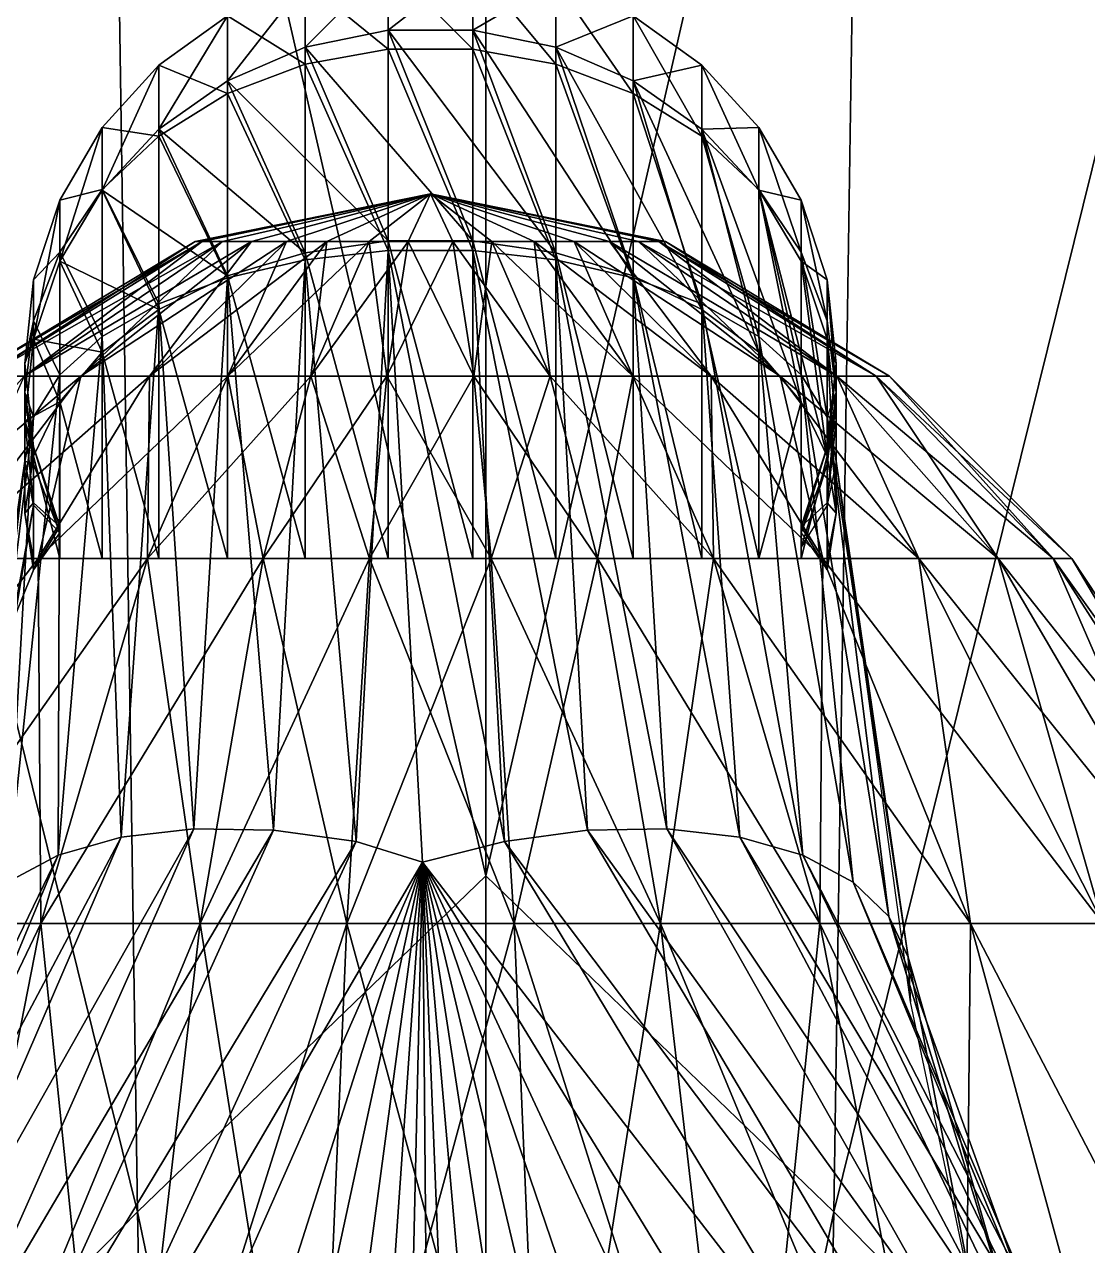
# Model space of a CAD drawing. Extents: x -3.4 to 3.6, y -11.2 to 10.
# Drawn here: x -0.464 to 0.994, y 6.659 to 8.332 of the extents above; entities that cross this region are included whole.
import ezdxf

# ---------------------------------------------------------------- set-up
doc = ezdxf.new("R2010")
doc.units = 0

msp = doc.modelspace()

# ---------------------------------------------------------------- linework, layer by layer
at = {"color": 1}
for points in [[(0.168744, 10.017648, -3.31724), (0.168744, 7.165251, -3.777062), (-0.349584, 9.418595, -3.342238)], [(0.168744, 10.017648, -3.31724), (0.687071, 9.418595, -3.342238), (0.168744, 7.165251, -3.777062)], [(-0.349584, 9.418595, -3.342238), (-0.308608, 6.704991, -3.719716), (-0.833544, 8.824668, -3.279376)], [(0.168744, 7.165251, -3.777062), (-0.308608, 6.704991, -3.719716), (-0.349584, 9.418595, -3.342238)], [(0.687071, 9.418595, -3.342238), (0.646096, 6.704991, -3.719716), (0.168744, 7.165251, -3.777062)], [(0.687071, 9.418595, -3.342238), (1.171032, 8.824668, -3.279376), (0.646096, 6.704991, -3.719716)], [(-0.308608, 6.704991, -3.719716), (-0.75681, 6.248365, -3.594802), (-0.833544, 8.824668, -3.279376)], [(1.171032, 8.824668, -3.279376), (1.094298, 6.248365, -3.594802), (0.646096, 6.704991, -3.719716)], [(-0.079051, 8.300741, -0.052842), (0.034707, 8.414747, 0.2583), (0.034707, 8.324145, -0.058917)], [(-0.079051, 8.300741, -0.052842), (-0.079051, 8.390834, 0.254722), (0.034707, 8.414747, 0.2583)], [(0.034707, 8.414747, 0.2583), (-0.079051, 8.390834, 0.254722), (0.034707, 8.297978, 0.576461)], [(0.034707, 8.414747, 0.2583), (0.151006, 8.414747, 0.2583), (0.034707, 8.324145, -0.058917)], [(0.034707, 8.324145, -0.058917), (0.151006, 8.414747, 0.2583), (0.151006, 8.324145, -0.058917)], [(0.034707, 8.414747, 0.2583), (0.034707, 8.297978, 0.576461), (0.151006, 8.297978, 0.576461)], [(0.151006, 8.297978, 0.576461), (0.151006, 8.414747, 0.2583), (0.034707, 8.414747, 0.2583)], [(0.151006, 8.324145, -0.058917), (0.151006, 8.414747, 0.2583), (0.264764, 8.390834, 0.254722)], [(0.151006, 8.414747, 0.2583), (0.151006, 8.297978, 0.576461), (0.264764, 8.277428, 0.563718)], [(0.264764, 8.277428, 0.563718), (0.264764, 8.390834, 0.254722), (0.151006, 8.414747, 0.2583)], [(-0.185296, 8.254954, -0.040961), (-0.079051, 8.390834, 0.254722), (-0.079051, 8.300741, -0.052842)], [(-0.185296, 8.254954, -0.040961), (-0.185296, 8.34405, 0.247722), (-0.079051, 8.390834, 0.254722)], [(-0.079051, 8.390834, 0.254722), (-0.185296, 8.34405, 0.247722), (-0.079051, 8.277428, 0.563718)], [(-0.079051, 8.390834, 0.254722), (-0.079051, 8.277428, 0.563718), (0.034707, 8.297978, 0.576461)], [(0.264764, 8.390834, 0.254722), (0.264764, 8.300741, -0.052842), (0.151006, 8.324145, -0.058917)], [(0.264764, 8.300741, -0.052842), (0.264764, 8.390834, 0.254722), (0.371009, 8.34405, 0.247722)], [(0.264764, 8.390834, 0.254722), (0.264764, 8.277428, 0.563718), (0.371009, 8.237225, 0.538793)], [(0.371009, 8.34405, 0.247722), (0.264764, 8.390834, 0.254722), (0.371009, 8.237225, 0.538793)], [(-0.279385, 8.188787, -0.023789), (-0.185296, 8.34405, 0.247722), (-0.185296, 8.254954, -0.040961)], [(-0.279385, 8.188787, -0.023789), (-0.279385, 8.276444, 0.237607), (-0.185296, 8.34405, 0.247722)], [(-0.185296, 8.34405, 0.247722), (-0.279385, 8.276444, 0.237607), (-0.185296, 8.237225, 0.538793)], [(-0.185296, 8.34405, 0.247722), (-0.185296, 8.237225, 0.538793), (-0.079051, 8.277428, 0.563718)], [(0.371009, 8.34405, 0.247722), (0.371009, 8.254954, -0.040961), (0.264764, 8.300741, -0.052842)], [(0.371009, 8.34405, 0.247722), (0.465097, 8.276444, 0.237607), (0.371009, 8.254954, -0.040961)], [(0.465097, 8.276444, 0.237607), (0.371009, 8.34405, 0.247722), (0.465097, 8.179127, 0.502771)], [(0.465097, 8.179127, 0.502771), (0.371009, 8.34405, 0.247722), (0.371009, 8.237225, 0.538793)], [(-0.079051, 8.300741, -0.052842), (0.034707, 8.324145, -0.058917), (0.151006, 8.035581, -0.359826)], [(0.264764, 8.019273, -0.341973), (0.151006, 8.035581, -0.359826), (0.034707, 8.324145, -0.058917)], [(0.034707, 8.324145, -0.058917), (0.151006, 8.324145, -0.058917), (0.264764, 8.019273, -0.341973)], [(0.371009, 7.987371, -0.307046), (0.264764, 8.019273, -0.341973), (0.151006, 8.324145, -0.058917)], [(0.151006, 8.324145, -0.058917), (0.264764, 8.300741, -0.052842), (0.371009, 7.987371, -0.307046)], [(-0.185296, 8.254954, -0.040961), (-0.079051, 8.300741, -0.052842), (0.034707, 8.035581, -0.359826)], [(0.151006, 8.035581, -0.359826), (0.034707, 8.035581, -0.359826), (-0.079051, 8.300741, -0.052842)], [(0.034707, 8.022238, 0.850431), (0.034707, 8.297978, 0.576461), (-0.079051, 8.277428, 0.563718)], [(0.034707, 8.297978, 0.576461), (0.034707, 8.022238, 0.850431), (0.151006, 8.022238, 0.850431)], [(0.151006, 8.022238, 0.850431), (0.151006, 8.297978, 0.576461), (0.034707, 8.297978, 0.576461)], [(0.151006, 8.297978, 0.576461), (0.151006, 8.022238, 0.850431), (0.264764, 8.009629, 0.829799)], [(0.264764, 8.009629, 0.829799), (0.264764, 8.277428, 0.563718), (0.151006, 8.297978, 0.576461)], [(0.465097, 7.941271, -0.256571), (0.371009, 7.987371, -0.307046), (0.264764, 8.300741, -0.052842)], [(0.264764, 8.300741, -0.052842), (0.371009, 8.254954, -0.040961), (0.465097, 7.941271, -0.256571)], [(-0.357204, 8.10513, -0.002082), (-0.357204, 8.190969, 0.224818), (-0.279385, 8.276444, 0.237607)], [(-0.279385, 8.276444, 0.237607), (-0.279385, 8.188787, -0.023789), (-0.357204, 8.10513, -0.002082)], [(-0.279385, 8.276444, 0.237607), (-0.357204, 8.190969, 0.224818), (-0.279385, 8.179127, 0.502771)], [(-0.279385, 8.276444, 0.237607), (-0.279385, 8.179127, 0.502771), (-0.185296, 8.237225, 0.538793)], [(-0.079051, 8.009629, 0.829799), (-0.079051, 8.277428, 0.563718), (-0.185296, 8.237225, 0.538793)], [(-0.079051, 8.277428, 0.563718), (-0.079051, 8.009629, 0.829799), (0.034707, 8.022238, 0.850431)], [(0.371009, 8.237225, 0.538793), (0.264764, 8.277428, 0.563718), (0.371009, 7.984963, 0.789436)], [(0.371009, 7.984963, 0.789436), (0.264764, 8.277428, 0.563718), (0.264764, 8.009629, 0.829799)], [(0.371009, 8.254954, -0.040961), (0.465097, 8.276444, 0.237607), (0.465097, 8.188787, -0.023789)], [(0.465097, 8.188787, -0.023789), (0.465097, 8.276444, 0.237607), (0.542917, 8.190969, 0.224818)], [(0.465097, 8.276444, 0.237607), (0.465097, 8.179127, 0.502771), (0.542917, 8.105673, 0.457227)], [(0.542917, 8.190969, 0.224818), (0.465097, 8.276444, 0.237607), (0.542917, 8.105673, 0.457227)], [(-0.279385, 8.188787, -0.023789), (-0.185296, 8.254954, -0.040961), (-0.079051, 8.019273, -0.341973)], [(-0.079051, 8.019273, -0.341973), (-0.185296, 8.254954, -0.040961), (0.034707, 8.035581, -0.359826)], [(0.542917, 7.882983, -0.192755), (0.465097, 7.941271, -0.256571), (0.371009, 8.254954, -0.040961)], [(0.371009, 8.254954, -0.040961), (0.465097, 8.188787, -0.023789), (0.542917, 7.882983, -0.192755)], [(-0.279385, 8.179127, 0.502771), (-0.185296, 7.984963, 0.789436), (-0.185296, 8.237225, 0.538793)], [(-0.185296, 8.237225, 0.538793), (-0.185296, 7.984963, 0.789436), (-0.079051, 8.009629, 0.829799)], [(0.371009, 8.237225, 0.538793), (0.371009, 7.984963, 0.789436), (0.465097, 7.949319, 0.731105)], [(0.465097, 7.949319, 0.731105), (0.465097, 8.179127, 0.502771), (0.371009, 8.237225, 0.538793)], [(-0.357204, 8.10513, -0.002082), (-0.415354, 8.00764, 0.023217), (-0.357204, 8.190969, 0.224818)], [(-0.415354, 8.00764, 0.023217), (-0.415354, 8.091357, 0.209914), (-0.357204, 8.190969, 0.224818)], [(-0.357204, 8.190969, 0.224818), (-0.415354, 8.091357, 0.209914), (-0.357204, 8.105673, 0.457227)], [(-0.357204, 8.190969, 0.224818), (-0.357204, 8.105673, 0.457227), (-0.279385, 8.179127, 0.502771)], [(-0.357204, 8.10513, -0.002082), (-0.279385, 8.188787, -0.023789), (-0.185296, 7.987371, -0.307046)], [(-0.185296, 7.987371, -0.307046), (-0.279385, 8.188787, -0.023789), (-0.079051, 8.019273, -0.341973)], [(0.542917, 8.190969, 0.224818), (0.542917, 8.10513, -0.002082), (0.465097, 8.188787, -0.023789)], [(0.601067, 7.81506, -0.118388), (0.542917, 7.882983, -0.192755), (0.465097, 8.188787, -0.023789)], [(0.465097, 8.188787, -0.023789), (0.542917, 8.10513, -0.002082), (0.601067, 7.81506, -0.118388)], [(0.542917, 8.190969, 0.224818), (0.601067, 8.091357, 0.209914), (0.542917, 8.10513, -0.002082)], [(0.601067, 8.091357, 0.209914), (0.542917, 8.190969, 0.224818), (0.601067, 8.020072, 0.404153)], [(0.601067, 8.020072, 0.404153), (0.542917, 8.190969, 0.224818), (0.542917, 8.105673, 0.457227)], [(-0.279385, 8.179127, 0.502771), (-0.357204, 8.105673, 0.457227), (-0.279385, 7.949319, 0.731105)], [(-0.279385, 8.179127, 0.502771), (-0.279385, 7.949319, 0.731105), (-0.185296, 7.984963, 0.789436)], [(0.542917, 8.105673, 0.457227), (0.465097, 8.179127, 0.502771), (0.542917, 7.904251, 0.657358)], [(0.542917, 7.904251, 0.657358), (0.465097, 8.179127, 0.502771), (0.465097, 7.949319, 0.731105)], [(-0.415354, 8.091357, 0.209914), (-0.415354, 8.020072, 0.404153), (-0.357204, 8.105673, 0.457227)], [(-0.357204, 8.105673, 0.457227), (-0.415354, 8.020072, 0.404153), (-0.357204, 7.904251, 0.657358)], [(-0.415354, 8.00764, 0.023217), (-0.357204, 8.10513, -0.002082), (-0.279385, 7.941271, -0.256571)], [(-0.357204, 8.105673, 0.457227), (-0.357204, 7.904251, 0.657358), (-0.279385, 7.949319, 0.731105)], [(-0.185296, 7.987371, -0.307046), (-0.279385, 7.941271, -0.256571), (-0.357204, 8.10513, -0.002082)], [(0.542917, 8.105673, 0.457227), (0.542917, 7.904251, 0.657358), (0.601067, 7.851731, 0.571416)], [(0.601067, 7.851731, 0.571416), (0.601067, 8.020072, 0.404153), (0.542917, 8.105673, 0.457227)], [(0.637005, 7.740467, -0.036719), (0.601067, 7.81506, -0.118388), (0.542917, 8.10513, -0.002082)], [(0.542917, 8.10513, -0.002082), (0.601067, 8.00764, 0.023217), (0.637005, 7.740467, -0.036719)], [(0.601067, 8.00764, 0.023217), (0.542917, 8.10513, -0.002082), (0.601067, 8.091357, 0.209914)], [(-0.415354, 8.00764, 0.023217), (-0.451292, 7.900578, 0.051), (-0.415354, 8.091357, 0.209914)], [(-0.451292, 7.900578, 0.051), (-0.451292, 7.981968, 0.193546), (-0.415354, 8.091357, 0.209914)], [(-0.415354, 8.091357, 0.209914), (-0.451292, 7.981968, 0.193546), (-0.415354, 8.020072, 0.404153)], [(-0.220112, 8.034528, 0.039843), (0.092857, 8.099999, -0.02521), (-0.229474, 8.034528, -0.02521)], [(-0.229474, 8.034528, -0.02521), (0.092857, 8.099999, -0.02521), (-0.220112, 8.034528, -0.090264)], [(0.092857, 8.099999, -0.02521), (-0.220112, 8.034528, 0.039843), (-0.192411, 8.034528, 0.098262)], [(-0.220112, 8.034528, -0.090264), (0.092857, 8.099999, -0.02521), (-0.192411, 8.034528, -0.148682)], [(-0.152604, 8.034528, 0.144021), (0.092857, 8.099999, -0.02521), (-0.192411, 8.034528, 0.098262)], [(0.092857, 8.099999, -0.02521), (-0.152604, 8.034528, -0.194441), (-0.192411, 8.034528, -0.148682)], [(-0.104309, 8.034528, 0.179485), (0.092857, 8.099999, -0.02521), (-0.152604, 8.034528, 0.144021)], [(-0.152604, 8.034528, -0.194441), (0.092857, 8.099999, -0.02521), (-0.104309, 8.034528, -0.229905)], [(0.092857, 8.099999, -0.02521), (-0.104309, 8.034528, 0.179485), (-0.049353, 8.034528, 0.206029)], [(0.092857, 8.099999, -0.02521), (-0.049353, 8.034528, -0.256449), (-0.104309, 8.034528, -0.229905)], [(0.008814, 8.034528, 0.223407), (0.092857, 8.099999, -0.02521), (-0.049353, 8.034528, 0.206029)], [(-0.049353, 8.034528, -0.256449), (0.092857, 8.099999, -0.02521), (0.008814, 8.034528, -0.273827)], [(0.092857, 8.099999, -0.02521), (0.008814, 8.034528, 0.223407), (0.062275, 8.034528, 0.231403)], [(0.092857, 8.099999, -0.02521), (0.062275, 8.034528, -0.281823), (0.008814, 8.034528, -0.273827)], [(0.092857, 8.099999, -0.02521), (0.123438, 8.034528, -0.281823), (0.062275, 8.034528, -0.281823)], [(0.062275, 8.034528, 0.231403), (0.123438, 8.034528, 0.231403), (0.092857, 8.099999, -0.02521)], [(0.123438, 8.034528, -0.281823), (0.092857, 8.099999, -0.02521), (0.176899, 8.034528, -0.273827)], [(0.092857, 8.099999, -0.02521), (0.235067, 8.034528, -0.256449), (0.176899, 8.034528, -0.273827)], [(0.235067, 8.034528, -0.256449), (0.092857, 8.099999, -0.02521), (0.290023, 8.034528, -0.229905)], [(0.092857, 8.099999, -0.02521), (0.092857, 8.099999, -0.02521), (0.338318, 8.034528, -0.194441)], [(0.338318, 8.034528, -0.194441), (0.092857, 8.099999, -0.02521), (0.290023, 8.034528, -0.229905)], [(0.378125, 8.034528, -0.148682), (0.338318, 8.034528, -0.194441), (0.092857, 8.099999, -0.02521)], [(0.092857, 8.099999, -0.02521), (0.405826, 8.034528, -0.090264), (0.378125, 8.034528, -0.148682)], [(0.415187, 8.034528, -0.02521), (0.405826, 8.034528, -0.090264), (0.092857, 8.099999, -0.02521)], [(0.092857, 8.099999, -0.02521), (0.405826, 8.034528, 0.039843), (0.415187, 8.034528, -0.02521)], [(0.378125, 8.034528, 0.098262), (0.405826, 8.034528, 0.039843), (0.092857, 8.099999, -0.02521)], [(0.092857, 8.099999, -0.02521), (0.338318, 8.034528, 0.144021), (0.378125, 8.034528, 0.098262)], [(0.290023, 8.034528, 0.179485), (0.338318, 8.034528, 0.144021), (0.092857, 8.099999, -0.02521)], [(0.092857, 8.099999, -0.02521), (0.235067, 8.034528, 0.206029), (0.290023, 8.034528, 0.179485)], [(0.176899, 8.034528, 0.223407), (0.235067, 8.034528, 0.206029), (0.092857, 8.099999, -0.02521)], [(0.123438, 8.034528, 0.231403), (0.176899, 8.034528, 0.223407), (0.092857, 8.099999, -0.02521)], [(0.601067, 8.091357, 0.209914), (0.637005, 7.981968, 0.193546), (0.601067, 8.00764, 0.023217)], [(0.601067, 8.091357, 0.209914), (0.601067, 8.020072, 0.404153), (0.637005, 7.926066, 0.345868)], [(0.637005, 7.926066, 0.345868), (0.637005, 7.981968, 0.193546), (0.601067, 8.091357, 0.209914)], [(-0.536532, 7.849999, -0.02521), (-0.229474, 8.034528, -0.02521), (-0.518253, 7.849999, -0.152234)], [(-0.518253, 7.849999, 0.101813), (-0.220112, 8.034528, 0.039843), (-0.536532, 7.849999, -0.02521)], [(-0.220112, 8.034528, 0.039843), (-0.229474, 8.034528, -0.02521), (-0.536532, 7.849999, -0.02521)], [(-0.220112, 8.034528, -0.090264), (-0.464163, 7.849999, -0.266306), (-0.518253, 7.849999, -0.152234)], [(-0.464163, 7.849999, 0.215886), (-0.192411, 8.034528, 0.098262), (-0.518253, 7.849999, 0.101813)], [(-0.229474, 8.034528, -0.02521), (-0.220112, 8.034528, -0.090264), (-0.518253, 7.849999, -0.152234)], [(-0.192411, 8.034528, 0.098262), (-0.220112, 8.034528, 0.039843), (-0.518253, 7.849999, 0.101813)], [(-0.464163, 7.849999, -0.266306), (-0.192411, 8.034528, -0.148682), (-0.386434, 7.849999, -0.355654)], [(-0.386434, 7.849999, 0.305234), (-0.152604, 8.034528, 0.144021), (-0.464163, 7.849999, 0.215886)], [(-0.220112, 8.034528, -0.090264), (-0.192411, 8.034528, -0.148682), (-0.464163, 7.849999, -0.266306)], [(-0.152604, 8.034528, 0.144021), (-0.192411, 8.034528, 0.098262), (-0.464163, 7.849999, 0.215886)], [(-0.386434, 7.849999, -0.355654), (-0.152604, 8.034528, -0.194441), (-0.292133, 7.849999, -0.424901)], [(-0.292133, 7.849999, 0.37448), (-0.104309, 8.034528, 0.179485), (-0.386434, 7.849999, 0.305234)], [(-0.192411, 8.034528, -0.148682), (-0.152604, 8.034528, -0.194441), (-0.386434, 7.849999, -0.355654)], [(-0.104309, 8.034528, 0.179485), (-0.152604, 8.034528, 0.144021), (-0.386434, 7.849999, 0.305234)], [(-0.292133, 7.849999, -0.424901), (-0.104309, 8.034528, -0.229905), (-0.184825, 7.849999, -0.476733)], [(-0.184825, 7.849999, 0.426313), (-0.049353, 8.034528, 0.206029), (-0.292133, 7.849999, 0.37448)], [(-0.152604, 8.034528, -0.194441), (-0.104309, 8.034528, -0.229905), (-0.292133, 7.849999, -0.424901)], [(-0.049353, 8.034528, 0.206029), (-0.104309, 8.034528, 0.179485), (-0.292133, 7.849999, 0.37448)], [(-0.184825, 7.849999, -0.476733), (-0.049353, 8.034528, -0.256449), (-0.071247, 7.849999, -0.510664)], [(-0.184825, 7.849999, 0.426313), (0.008814, 8.034528, 0.223407), (-0.049353, 8.034528, 0.206029)], [(-0.104309, 8.034528, -0.229905), (-0.049353, 8.034528, -0.256449), (-0.184825, 7.849999, -0.476733)], [(-0.071247, 7.849999, 0.460245), (0.008814, 8.034528, 0.223407), (-0.184825, 7.849999, 0.426313)], [(0.034707, 7.599999, -0.478468), (-0.079051, 8.019273, -0.341973), (0.034707, 8.035581, -0.359826)], [(-0.071247, 7.849999, -0.510664), (0.008814, 8.034528, -0.273827), (0.033144, 7.849999, -0.526276)], [(0.033144, 7.849999, 0.475856), (0.062275, 8.034528, 0.231403), (-0.071247, 7.849999, 0.460245)], [(-0.049353, 8.034528, -0.256449), (0.008814, 8.034528, -0.273827), (-0.071247, 7.849999, -0.510664)], [(0.062275, 8.034528, 0.231403), (0.008814, 8.034528, 0.223407), (-0.071247, 7.849999, 0.460245)], [(0.008814, 8.034528, -0.273827), (0.062275, 8.034528, -0.281823), (0.033144, 7.849999, -0.526276)], [(0.033144, 7.849999, -0.526276), (0.062275, 8.034528, -0.281823), (0.15257, 7.849999, -0.526276)], [(0.123438, 8.034528, 0.231403), (0.062275, 8.034528, 0.231403), (0.033144, 7.849999, 0.475856)], [(0.033144, 7.849999, 0.475856), (0.15257, 7.849999, 0.475856), (0.123438, 8.034528, 0.231403)], [(0.151006, 7.599999, -0.478468), (0.034707, 7.599999, -0.478468), (0.034707, 8.035581, -0.359826)], [(0.034707, 8.035581, -0.359826), (0.151006, 8.035581, -0.359826), (0.151006, 7.599999, -0.478468)], [(0.062275, 8.034528, -0.281823), (0.123438, 8.034528, -0.281823), (0.15257, 7.849999, -0.526276)], [(0.15257, 7.849999, -0.526276), (0.123438, 8.034528, -0.281823), (0.256961, 7.849999, -0.510664)], [(0.123438, 8.034528, 0.231403), (0.15257, 7.849999, 0.475856), (0.176899, 8.034528, 0.223407)], [(0.123438, 8.034528, -0.281823), (0.176899, 8.034528, -0.273827), (0.256961, 7.849999, -0.510664)], [(0.151006, 8.035581, -0.359826), (0.264764, 7.599999, -0.454287), (0.151006, 7.599999, -0.478468)], [(0.151006, 8.035581, -0.359826), (0.264764, 8.019273, -0.341973), (0.264764, 7.599999, -0.454287)], [(0.15257, 7.849999, 0.475856), (0.256961, 7.849999, 0.460245), (0.176899, 8.034528, 0.223407)], [(0.256961, 7.849999, -0.510664), (0.176899, 8.034528, -0.273827), (0.370539, 7.849999, -0.476733)], [(0.256961, 7.849999, 0.460245), (0.235067, 8.034528, 0.206029), (0.176899, 8.034528, 0.223407)], [(0.176899, 8.034528, -0.273827), (0.235067, 8.034528, -0.256449), (0.370539, 7.849999, -0.476733)], [(0.370539, 7.849999, -0.476733), (0.235067, 8.034528, -0.256449), (0.477847, 7.849999, -0.424901)], [(0.235067, 8.034528, 0.206029), (0.256961, 7.849999, 0.460245), (0.370539, 7.849999, 0.426313)], [(0.290023, 8.034528, 0.179485), (0.235067, 8.034528, 0.206029), (0.370539, 7.849999, 0.426313)], [(0.235067, 8.034528, -0.256449), (0.290023, 8.034528, -0.229905), (0.477847, 7.849999, -0.424901)], [(0.477847, 7.849999, -0.424901), (0.290023, 8.034528, -0.229905), (0.572148, 7.849999, -0.355654)], [(0.477847, 7.849999, 0.37448), (0.290023, 8.034528, 0.179485), (0.370539, 7.849999, 0.426313)], [(0.338318, 8.034528, 0.144021), (0.290023, 8.034528, 0.179485), (0.477847, 7.849999, 0.37448)], [(0.290023, 8.034528, -0.229905), (0.338318, 8.034528, -0.194441), (0.572148, 7.849999, -0.355654)], [(0.572148, 7.849999, -0.355654), (0.338318, 8.034528, -0.194441), (0.649877, 7.849999, -0.266306)], [(0.572148, 7.849999, 0.305234), (0.338318, 8.034528, 0.144021), (0.477847, 7.849999, 0.37448)], [(0.378125, 8.034528, 0.098262), (0.338318, 8.034528, 0.144021), (0.572148, 7.849999, 0.305234)], [(0.338318, 8.034528, -0.194441), (0.378125, 8.034528, -0.148682), (0.649877, 7.849999, -0.266306)], [(0.649877, 7.849999, -0.266306), (0.378125, 8.034528, -0.148682), (0.703967, 7.849999, -0.152234)], [(0.649877, 7.849999, 0.215886), (0.378125, 8.034528, 0.098262), (0.572148, 7.849999, 0.305234)], [(0.405826, 8.034528, 0.039843), (0.378125, 8.034528, 0.098262), (0.649877, 7.849999, 0.215886)], [(0.378125, 8.034528, -0.148682), (0.405826, 8.034528, -0.090264), (0.703967, 7.849999, -0.152234)], [(0.703967, 7.849999, -0.152234), (0.405826, 8.034528, -0.090264), (0.722246, 7.849999, -0.02521)], [(0.649877, 7.849999, 0.215886), (0.703967, 7.849999, 0.101813), (0.405826, 8.034528, 0.039843)], [(0.415187, 8.034528, -0.02521), (0.405826, 8.034528, 0.039843), (0.703967, 7.849999, 0.101813)], [(0.405826, 8.034528, -0.090264), (0.415187, 8.034528, -0.02521), (0.722246, 7.849999, -0.02521)], [(0.415187, 8.034528, -0.02521), (0.703967, 7.849999, 0.101813), (0.722246, 7.849999, -0.02521)], [(-0.451292, 7.981968, 0.193546), (-0.451292, 7.926066, 0.345868), (-0.415354, 8.020072, 0.404153)], [(-0.415354, 8.020072, 0.404153), (-0.451292, 7.926066, 0.345868), (-0.415354, 7.851731, 0.571416)], [(-0.415354, 8.020072, 0.404153), (-0.415354, 7.851731, 0.571416), (-0.357204, 7.904251, 0.657358)], [(-0.079051, 7.599999, -0.454287), (-0.185296, 7.987371, -0.307046), (-0.079051, 8.019273, -0.341973)], [(-0.008859, 7.212448, 1.22611), (0.034707, 8.022238, 0.850431), (-0.079051, 8.009629, 0.829799)], [(-0.079051, 8.019273, -0.341973), (0.034707, 7.599999, -0.478468), (-0.079051, 7.599999, -0.454287)], [(-0.008859, 7.212448, 1.22611), (0.081773, 7.18413, 1.22611), (0.034707, 8.022238, 0.850431)], [(0.034707, 8.022238, 0.850431), (0.081773, 7.18413, 1.22611), (0.194572, 7.212448, 1.22611)], [(0.151006, 8.022238, 0.850431), (0.034707, 8.022238, 0.850431), (0.194572, 7.212448, 1.22611)], [(0.264764, 8.009629, 0.829799), (0.151006, 8.022238, 0.850431), (0.307976, 7.227919, 1.205478)], [(0.307976, 7.227919, 1.205478), (0.151006, 8.022238, 0.850431), (0.194572, 7.212448, 1.22611)], [(0.371009, 7.599999, -0.406985), (0.264764, 7.599999, -0.454287), (0.264764, 8.019273, -0.341973)], [(0.264764, 8.019273, -0.341973), (0.371009, 7.987371, -0.307046), (0.371009, 7.599999, -0.406985)], [(0.601067, 8.020072, 0.404153), (0.601067, 7.851731, 0.571416), (0.637005, 7.794057, 0.477037)], [(0.637005, 7.794057, 0.477037), (0.637005, 7.926066, 0.345868), (0.601067, 8.020072, 0.404153)], [(-0.451292, 7.900578, 0.051), (-0.415354, 8.00764, 0.023217), (-0.357204, 7.882983, -0.192755)], [(-0.279385, 7.941271, -0.256571), (-0.357204, 7.882983, -0.192755), (-0.415354, 8.00764, 0.023217)], [(-0.122263, 7.227919, 1.205478), (-0.079051, 8.009629, 0.829799), (-0.185296, 7.984963, 0.789436)], [(-0.079051, 8.009629, 0.829799), (-0.122263, 7.227919, 1.205478), (-0.008859, 7.212448, 1.22611)], [(0.264764, 8.009629, 0.829799), (0.307976, 7.227919, 1.205478), (0.41703, 7.229865, 1.165115)], [(0.41703, 7.229865, 1.165115), (0.371009, 7.984963, 0.789436), (0.264764, 8.009629, 0.829799)], [(0.601067, 8.00764, 0.023217), (0.637005, 7.900578, 0.051), (0.637005, 7.740467, -0.036719)], [(0.601067, 8.00764, 0.023217), (0.637005, 7.981968, 0.193546), (0.637005, 7.900578, 0.051)], [(-0.185296, 7.599999, -0.406985), (-0.279385, 7.941271, -0.256571), (-0.185296, 7.987371, -0.307046)], [(-0.185296, 7.984963, 0.789436), (-0.279385, 7.949319, 0.731105), (-0.231317, 7.229865, 1.165115)], [(-0.185296, 7.984963, 0.789436), (-0.231317, 7.229865, 1.165115), (-0.122263, 7.227919, 1.205478)], [(-0.185296, 7.987371, -0.307046), (-0.079051, 7.599999, -0.454287), (-0.185296, 7.599999, -0.406985)], [(0.465097, 7.599999, -0.338625), (0.371009, 7.599999, -0.406985), (0.371009, 7.987371, -0.307046)], [(0.371009, 7.987371, -0.307046), (0.465097, 7.941271, -0.256571), (0.465097, 7.599999, -0.338625)], [(0.465097, 7.949319, 0.731105), (0.371009, 7.984963, 0.789436), (0.516966, 7.218202, 1.106786)], [(0.516966, 7.218202, 1.106786), (0.371009, 7.984963, 0.789436), (0.41703, 7.229865, 1.165115)], [(-0.451292, 7.900578, 0.051), (-0.463449, 7.867579, 0.176431), (-0.451292, 7.981968, 0.193546)], [(-0.451292, 7.981968, 0.193546), (-0.463449, 7.867579, 0.176431), (-0.451292, 7.926066, 0.345868)], [(0.637005, 7.900578, 0.051), (0.637005, 7.981968, 0.193546), (0.649162, 7.867579, 0.176431)], [(0.637005, 7.981968, 0.193546), (0.637005, 7.926066, 0.345868), (0.649162, 7.827765, 0.284921)], [(0.649162, 7.827765, 0.284921), (0.649162, 7.867579, 0.176431), (0.637005, 7.981968, 0.193546)], [(-0.331253, 7.218202, 1.106786), (-0.279385, 7.949319, 0.731105), (-0.357204, 7.904251, 0.657358)], [(-0.279385, 7.599999, -0.338625), (-0.357204, 7.882983, -0.192755), (-0.279385, 7.941271, -0.256571)], [(-0.331253, 7.218202, 1.106786), (-0.231317, 7.229865, 1.165115), (-0.279385, 7.949319, 0.731105)], [(-0.279385, 7.941271, -0.256571), (-0.185296, 7.599999, -0.406985), (-0.279385, 7.599999, -0.338625)], [(0.465097, 7.949319, 0.731105), (0.516966, 7.218202, 1.106786), (0.603416, 7.193439, 1.033037)], [(0.603416, 7.193439, 1.033037), (0.542917, 7.904251, 0.657358), (0.465097, 7.949319, 0.731105)], [(0.465097, 7.599999, -0.338625), (0.465097, 7.941271, -0.256571), (0.542917, 7.599999, -0.252198)], [(0.542917, 7.599999, -0.252198), (0.465097, 7.941271, -0.256571), (0.542917, 7.882983, -0.192755)], [(-0.463449, 7.867579, 0.176431), (-0.463449, 7.827765, 0.284921), (-0.451292, 7.926066, 0.345868)], [(-0.451292, 7.926066, 0.345868), (-0.463449, 7.827765, 0.284921), (-0.451292, 7.794057, 0.477037)], [(-0.451292, 7.926066, 0.345868), (-0.451292, 7.794057, 0.477037), (-0.415354, 7.851731, 0.571416)], [(0.637005, 7.926066, 0.345868), (0.637005, 7.794057, 0.477037), (0.649162, 7.827765, 0.284921)], [(-0.463449, 7.788625, 0.080052), (-0.451292, 7.900578, 0.051), (-0.415354, 7.81506, -0.118388)], [(-0.463449, 7.788625, 0.080052), (-0.463449, 7.867579, 0.176431), (-0.451292, 7.900578, 0.051)], [(-0.357204, 7.882983, -0.192755), (-0.415354, 7.81506, -0.118388), (-0.451292, 7.900578, 0.051)], [(-0.357204, 7.904251, 0.657358), (-0.417704, 7.193439, 1.033037), (-0.331253, 7.218202, 1.106786)], [(-0.417704, 7.193439, 1.033037), (-0.357204, 7.904251, 0.657358), (-0.415354, 7.851731, 0.571416)], [(0.603416, 7.193439, 1.033037), (0.672604, 7.15666, 0.947095), (0.542917, 7.904251, 0.657358)], [(0.601067, 7.851731, 0.571416), (0.542917, 7.904251, 0.657358), (0.672604, 7.15666, 0.947095)], [(0.649162, 7.662464, 0.04868), (0.637005, 7.740467, -0.036719), (0.637005, 7.900578, 0.051)], [(0.637005, 7.900578, 0.051), (0.649162, 7.788625, 0.080052), (0.649162, 7.662464, 0.04868)], [(0.649162, 7.788625, 0.080052), (0.637005, 7.900578, 0.051), (0.649162, 7.867579, 0.176431)], [(-0.357204, 7.599999, -0.252198), (-0.415354, 7.81506, -0.118388), (-0.357204, 7.882983, -0.192755)], [(-0.357204, 7.882983, -0.192755), (-0.279385, 7.599999, -0.338625), (-0.357204, 7.599999, -0.252198)], [(0.542917, 7.882983, -0.192755), (0.601067, 7.81506, -0.118388), (0.542917, 7.599999, -0.252198)], [(-0.463449, 7.788625, 0.080052), (-0.451292, 7.753191, 0.159314), (-0.463449, 7.867579, 0.176431)], [(-0.463449, 7.867579, 0.176431), (-0.451292, 7.753191, 0.159314), (-0.463449, 7.827765, 0.284921)], [(0.649162, 7.867579, 0.176431), (0.637005, 7.753191, 0.159314), (0.649162, 7.788625, 0.080052)], [(0.649162, 7.867579, 0.176431), (0.649162, 7.827765, 0.284921), (0.637005, 7.729465, 0.223972)], [(0.637005, 7.729465, 0.223972), (0.637005, 7.753191, 0.159314), (0.649162, 7.867579, 0.176431)], [(-0.386434, 7.849999, -0.355654), (-0.685294, 7.599999, -0.362017), (-0.464163, 7.849999, -0.266306)], [(-0.576707, 7.599999, -0.486838), (-0.685294, 7.599999, -0.362017), (-0.386434, 7.849999, -0.355654)], [(-0.292133, 7.849999, -0.424901), (-0.576707, 7.599999, -0.486838), (-0.386434, 7.849999, -0.355654)], [(-0.464163, 7.849999, 0.215886), (-0.576707, 7.599999, 0.436418), (-0.386434, 7.849999, 0.305234)], [(-0.576707, 7.599999, 0.436418), (-0.44497, 7.599999, 0.533155), (-0.386434, 7.849999, 0.305234)], [(-0.44497, 7.599999, -0.583575), (-0.576707, 7.599999, -0.486838), (-0.292133, 7.849999, -0.424901)], [(-0.486891, 7.15666, 0.947095), (-0.417704, 7.193439, 1.033037), (-0.415354, 7.851731, 0.571416)], [(-0.486891, 7.15666, 0.947095), (-0.415354, 7.851731, 0.571416), (-0.451292, 7.794057, 0.477037)], [(-0.184825, 7.849999, -0.476733), (-0.44497, 7.599999, -0.583575), (-0.292133, 7.849999, -0.424901)], [(-0.44497, 7.599999, 0.533155), (-0.292133, 7.849999, 0.37448), (-0.386434, 7.849999, 0.305234)], [(-0.292133, 7.849999, 0.37448), (-0.44497, 7.599999, 0.533155), (-0.295061, 7.599999, 0.605562)], [(-0.295061, 7.599999, -0.655981), (-0.44497, 7.599999, -0.583575), (-0.184825, 7.849999, -0.476733)], [(-0.071247, 7.849999, -0.510664), (-0.295061, 7.599999, -0.655981), (-0.184825, 7.849999, -0.476733)], [(-0.292133, 7.849999, 0.37448), (-0.295061, 7.599999, 0.605562), (-0.184825, 7.849999, 0.426313)], [(-0.295061, 7.599999, 0.605562), (-0.136394, 7.599999, 0.652965), (-0.184825, 7.849999, 0.426313)], [(-0.136394, 7.599999, -0.703385), (-0.295061, 7.599999, -0.655981), (-0.071247, 7.849999, -0.510664)], [(-0.184825, 7.849999, 0.426313), (-0.136394, 7.599999, 0.652965), (-0.071247, 7.849999, 0.460245)], [(0.033144, 7.849999, -0.526276), (-0.136394, 7.599999, -0.703385), (-0.071247, 7.849999, -0.510664)], [(-0.136394, 7.599999, 0.652965), (0.009438, 7.599999, 0.674774), (-0.071247, 7.849999, 0.460245)], [(-0.136394, 7.599999, -0.703385), (0.033144, 7.849999, -0.526276), (0.009438, 7.599999, -0.725193)], [(-0.071247, 7.849999, 0.460245), (0.009438, 7.599999, 0.674774), (0.033144, 7.849999, 0.475856)], [(0.009438, 7.599999, 0.674774), (0.176276, 7.599999, 0.674774), (0.033144, 7.849999, 0.475856)], [(0.15257, 7.849999, -0.526276), (0.176276, 7.599999, -0.725193), (0.009438, 7.599999, -0.725193)], [(0.009438, 7.599999, -0.725193), (0.033144, 7.849999, -0.526276), (0.15257, 7.849999, -0.526276)], [(0.176276, 7.599999, 0.674774), (0.15257, 7.849999, 0.475856), (0.033144, 7.849999, 0.475856)], [(0.256961, 7.849999, -0.510664), (0.176276, 7.599999, -0.725193), (0.15257, 7.849999, -0.526276)], [(0.15257, 7.849999, 0.475856), (0.322108, 7.599999, 0.652965), (0.256961, 7.849999, 0.460245)], [(0.176276, 7.599999, 0.674774), (0.322108, 7.599999, 0.652965), (0.15257, 7.849999, 0.475856)], [(0.176276, 7.599999, -0.725193), (0.256961, 7.849999, -0.510664), (0.322108, 7.599999, -0.703385)], [(0.256961, 7.849999, -0.510664), (0.370539, 7.849999, -0.476733), (0.322108, 7.599999, -0.703385)], [(0.256961, 7.849999, 0.460245), (0.480775, 7.599999, 0.605562), (0.370539, 7.849999, 0.426313)], [(0.322108, 7.599999, 0.652965), (0.480775, 7.599999, 0.605562), (0.256961, 7.849999, 0.460245)], [(0.370539, 7.849999, -0.476733), (0.480775, 7.599999, -0.655981), (0.322108, 7.599999, -0.703385)], [(0.480775, 7.599999, 0.605562), (0.630683, 7.599999, 0.533155), (0.370539, 7.849999, 0.426313)], [(0.630683, 7.599999, 0.533155), (0.477847, 7.849999, 0.37448), (0.370539, 7.849999, 0.426313)], [(0.480775, 7.599999, -0.655981), (0.370539, 7.849999, -0.476733), (0.477847, 7.849999, -0.424901)], [(0.630683, 7.599999, 0.533155), (0.762421, 7.599999, 0.436418), (0.477847, 7.849999, 0.37448)], [(0.762421, 7.599999, 0.436418), (0.572148, 7.849999, 0.305234), (0.477847, 7.849999, 0.37448)], [(0.477847, 7.849999, -0.424901), (0.572148, 7.849999, -0.355654), (0.630683, 7.599999, -0.583575)], [(0.477847, 7.849999, -0.424901), (0.630683, 7.599999, -0.583575), (0.480775, 7.599999, -0.655981)], [(0.630683, 7.599999, -0.583575), (0.572148, 7.849999, -0.355654), (0.762421, 7.599999, -0.486838)], [(0.871008, 7.599999, 0.311597), (0.649877, 7.849999, 0.215886), (0.572148, 7.849999, 0.305234)], [(0.572148, 7.849999, 0.305234), (0.762421, 7.599999, 0.436418), (0.871008, 7.599999, 0.311597)], [(0.572148, 7.849999, -0.355654), (0.649877, 7.849999, -0.266306), (0.762421, 7.599999, -0.486838)], [(0.672604, 7.15666, 0.947095), (0.721505, 7.10947, 0.852716), (0.601067, 7.851731, 0.571416)], [(0.637005, 7.794057, 0.477037), (0.601067, 7.851731, 0.571416), (0.721505, 7.10947, 0.852716)], [(0.762421, 7.599999, -0.486838), (0.649877, 7.849999, -0.266306), (0.871008, 7.599999, -0.362017)], [(0.871008, 7.599999, 0.311597), (0.946569, 7.599999, 0.152242), (0.649877, 7.849999, 0.215886)], [(0.946569, 7.599999, 0.152242), (0.703967, 7.849999, 0.101813), (0.649877, 7.849999, 0.215886)], [(0.649877, 7.849999, -0.266306), (0.703967, 7.849999, -0.152234), (0.871008, 7.599999, -0.362017)], [(0.871008, 7.599999, -0.362017), (0.703967, 7.849999, -0.152234), (0.946569, 7.599999, -0.202662)], [(0.972106, 7.599999, -0.02521), (0.703967, 7.849999, 0.101813), (0.946569, 7.599999, 0.152242)], [(0.722246, 7.849999, -0.02521), (0.703967, 7.849999, 0.101813), (0.972106, 7.599999, -0.02521)], [(0.703967, 7.849999, -0.152234), (0.722246, 7.849999, -0.02521), (0.946569, 7.599999, -0.202662)], [(0.946569, 7.599999, -0.202662), (0.722246, 7.849999, -0.02521), (0.972106, 7.599999, -0.02521)], [(-0.463449, 7.827765, 0.284921), (-0.451292, 7.753191, 0.159314), (-0.451292, 7.729465, 0.223972)], [(-0.463449, 7.827765, 0.284921), (-0.463449, 7.733745, 0.378345), (-0.451292, 7.794057, 0.477037)], [(-0.463449, 7.827765, 0.284921), (-0.451292, 7.729465, 0.223972), (-0.463449, 7.733745, 0.378345)], [(0.649162, 7.827765, 0.284921), (0.637005, 7.794057, 0.477037), (0.649162, 7.733745, 0.378345)], [(0.649162, 7.733745, 0.378345), (0.637005, 7.673433, 0.279651), (0.649162, 7.827765, 0.284921)], [(0.649162, 7.827765, 0.284921), (0.637005, 7.673433, 0.279651), (0.637005, 7.729465, 0.223972)], [(-0.415354, 7.81506, -0.118388), (-0.451292, 7.740467, -0.036719), (-0.463449, 7.788625, 0.080052)], [(-0.415354, 7.599999, -0.15148), (-0.451292, 7.740467, -0.036719), (-0.415354, 7.81506, -0.118388)], [(-0.415354, 7.81506, -0.118388), (-0.357204, 7.599999, -0.252198), (-0.415354, 7.599999, -0.15148)], [(0.542917, 7.599999, -0.252198), (0.601067, 7.81506, -0.118388), (0.601067, 7.599999, -0.15148)], [(0.601067, 7.599999, -0.15148), (0.601067, 7.81506, -0.118388), (0.637005, 7.740467, -0.036719)], [(-0.451292, 7.794057, 0.477037), (-0.535792, 7.10947, 0.852716), (-0.486891, 7.15666, 0.947095)], [(-0.535792, 7.10947, 0.852716), (-0.451292, 7.794057, 0.477037), (-0.463449, 7.733745, 0.378345)], [(-0.463449, 7.788625, 0.080052), (-0.451292, 7.740467, -0.036719), (-0.463449, 7.662464, 0.04868)], [(-0.451292, 7.676671, 0.109105), (-0.463449, 7.788625, 0.080052), (-0.463449, 7.662464, 0.04868)], [(-0.463449, 7.788625, 0.080052), (-0.451292, 7.676671, 0.109105), (-0.451292, 7.753191, 0.159314)], [(0.649162, 7.788625, 0.080052), (0.637005, 7.753191, 0.159314), (0.601067, 7.643801, 0.142947)], [(0.649162, 7.788625, 0.080052), (0.601067, 7.643801, 0.142947), (0.637005, 7.676671, 0.109105)], [(0.721505, 7.10947, 0.852716), (0.747981, 7.053935, 0.754024), (0.637005, 7.794057, 0.477037)], [(0.637005, 7.794057, 0.477037), (0.747981, 7.053935, 0.754024), (0.649162, 7.733745, 0.378345)], [(0.649162, 7.662464, 0.04868), (0.649162, 7.788625, 0.080052), (0.637005, 7.676671, 0.109105)], [(-0.451292, 7.676671, 0.109105), (-0.415354, 7.643801, 0.142947), (-0.451292, 7.753191, 0.159314)], [(-0.451292, 7.753191, 0.159314), (-0.415354, 7.63546, 0.165687), (-0.451292, 7.729465, 0.223972)], [(-0.451292, 7.753191, 0.159314), (-0.415354, 7.643801, 0.142947), (-0.415354, 7.63546, 0.165687)], [(0.637005, 7.753191, 0.159314), (0.637005, 7.729465, 0.223972), (0.601067, 7.63546, 0.165687)], [(0.637005, 7.753191, 0.159314), (0.637005, 7.58446, 0.134082), (0.601067, 7.643801, 0.142947)], [(0.601067, 7.63546, 0.165687), (0.637005, 7.58446, 0.134082), (0.637005, 7.753191, 0.159314)], [(-0.463449, 7.733745, 0.378345), (-0.562268, 7.053935, 0.754024), (-0.535792, 7.10947, 0.852716)], [(-0.562268, 7.053935, 0.754024), (-0.463449, 7.733745, 0.378345), (-0.451292, 7.673433, 0.279651)], [(-0.451292, 7.599999, -0.040873), (-0.463449, 7.662464, 0.04868), (-0.451292, 7.740467, -0.036719)], [(-0.451292, 7.729465, 0.223972), (-0.451292, 7.673433, 0.279651), (-0.463449, 7.733745, 0.378345)], [(-0.451292, 7.740467, -0.036719), (-0.415354, 7.599999, -0.15148), (-0.451292, 7.599999, -0.040873)], [(0.637005, 7.740467, -0.036719), (0.637005, 7.599999, -0.040873), (0.601067, 7.599999, -0.15148)], [(0.637005, 7.599999, -0.040873), (0.637005, 7.740467, -0.036719), (0.649162, 7.662464, 0.04868)], [(0.747981, 7.053935, 0.754024), (0.750875, 6.992478, 0.65533), (0.649162, 7.733745, 0.378345)], [(-0.451292, 7.729465, 0.223972), (-0.415354, 7.63546, 0.165687), (-0.451292, 7.673433, 0.279651)], [(0.637005, 7.729465, 0.223972), (0.637005, 7.673433, 0.279651), (0.601067, 7.615759, 0.185272)], [(0.637005, 7.729465, 0.223972), (0.601067, 7.615759, 0.185272), (0.601067, 7.63546, 0.165687)], [(-0.451292, 7.673433, 0.279651), (-0.565162, 6.992478, 0.65533), (-0.562268, 7.053935, 0.754024)], [(-0.451292, 7.58446, 0.134082), (-0.451292, 7.676671, 0.109105), (-0.463449, 7.662464, 0.04868)], [(-0.451292, 7.676671, 0.109105), (-0.451292, 7.58446, 0.134082), (-0.415354, 7.643801, 0.142947)], [(-0.415354, 7.63546, 0.165687), (-0.451292, 7.58446, 0.134082), (-0.451292, 7.673433, 0.279651)], [(0.637005, 7.676671, 0.109105), (0.601067, 7.643801, 0.142947), (0.637005, 7.58446, 0.134082)], [(0.649162, 7.662464, 0.04868), (0.637005, 7.676671, 0.109105), (0.637005, 7.58446, 0.134082)], [(-0.451292, 7.599999, -0.040873), (-0.451292, 7.58446, 0.134082), (-0.463449, 7.662464, 0.04868)], [(0.637005, 7.599999, -0.040873), (0.649162, 7.662464, 0.04868), (0.637005, 7.58446, 0.134082)], [(-0.415354, 7.643801, 0.142947), (-0.451292, 7.58446, 0.134082), (-0.415354, 7.63546, 0.165687)], [(-0.647475, 7.099999, 0.743392), (-0.44497, 7.599999, 0.533155), (-0.828815, 7.099999, 0.610233)], [(-0.44497, 7.599999, 0.533155), (-0.576707, 7.599999, 0.436418), (-0.828815, 7.099999, 0.610233)], [(-0.441122, 7.099999, 0.843063), (-0.295061, 7.599999, 0.605562), (-0.647475, 7.099999, 0.743392)], [(-0.44497, 7.599999, -0.583575), (-0.441122, 7.099999, -0.893483), (-0.647475, 7.099999, -0.793812)], [(-0.576707, 7.599999, -0.486838), (-0.44497, 7.599999, -0.583575), (-0.647475, 7.099999, -0.793812)], [(-0.295061, 7.599999, 0.605562), (-0.44497, 7.599999, 0.533155), (-0.647475, 7.099999, 0.743392)], [(-0.441122, 7.099999, -0.893483), (-0.44497, 7.599999, -0.583575), (-0.295061, 7.599999, -0.655981)], [(-0.222712, 7.099999, 0.908315), (-0.136394, 7.599999, 0.652965), (-0.441122, 7.099999, 0.843063)], [(-0.295061, 7.599999, -0.655981), (-0.222712, 7.099999, -0.958735), (-0.441122, 7.099999, -0.893483)], [(-0.136394, 7.599999, 0.652965), (-0.295061, 7.599999, 0.605562), (-0.441122, 7.099999, 0.843063)], [(-0.222712, 7.099999, -0.958735), (-0.295061, 7.599999, -0.655981), (-0.136394, 7.599999, -0.703385)], [(-0.021971, 7.099999, 0.938337), (0.009438, 7.599999, 0.674774), (-0.222712, 7.099999, 0.908315)], [(-0.136394, 7.599999, -0.703385), (-0.021971, 7.099999, -0.988757), (-0.222712, 7.099999, -0.958735)], [(0.009438, 7.599999, 0.674774), (-0.136394, 7.599999, 0.652965), (-0.222712, 7.099999, 0.908315)], [(-0.021971, 7.099999, -0.988757), (-0.136394, 7.599999, -0.703385), (0.009438, 7.599999, -0.725193)], [(-0.021971, 7.099999, -0.988757), (0.009438, 7.599999, -0.725193), (0.207685, 7.099999, -0.988757)], [(0.207685, 7.099999, 0.938337), (0.176276, 7.599999, 0.674774), (-0.021971, 7.099999, 0.938337)], [(0.176276, 7.599999, 0.674774), (0.009438, 7.599999, 0.674774), (-0.021971, 7.099999, 0.938337)], [(0.009438, 7.599999, -0.725193), (0.176276, 7.599999, -0.725193), (0.207685, 7.099999, -0.988757)], [(0.207685, 7.099999, -0.988757), (0.176276, 7.599999, -0.725193), (0.408426, 7.099999, -0.958735)], [(0.207685, 7.099999, 0.938337), (0.322108, 7.599999, 0.652965), (0.176276, 7.599999, 0.674774)], [(0.176276, 7.599999, -0.725193), (0.322108, 7.599999, -0.703385), (0.408426, 7.099999, -0.958735)], [(0.322108, 7.599999, 0.652965), (0.207685, 7.099999, 0.938337), (0.408426, 7.099999, 0.908315)], [(0.408426, 7.099999, -0.958735), (0.322108, 7.599999, -0.703385), (0.626836, 7.099999, -0.893483)], [(0.408426, 7.099999, 0.908315), (0.480775, 7.599999, 0.605562), (0.322108, 7.599999, 0.652965)], [(0.322108, 7.599999, -0.703385), (0.480775, 7.599999, -0.655981), (0.626836, 7.099999, -0.893483)], [(0.480775, 7.599999, 0.605562), (0.408426, 7.099999, 0.908315), (0.626836, 7.099999, 0.843063)], [(0.626836, 7.099999, -0.893483), (0.480775, 7.599999, -0.655981), (0.833189, 7.099999, -0.793812)], [(0.626836, 7.099999, 0.843063), (0.630683, 7.599999, 0.533155), (0.480775, 7.599999, 0.605562)], [(0.480775, 7.599999, -0.655981), (0.630683, 7.599999, -0.583575), (0.833189, 7.099999, -0.793812)], [(0.630683, 7.599999, 0.533155), (0.626836, 7.099999, 0.843063), (0.833189, 7.099999, 0.743392)], [(0.630683, 7.599999, -0.583575), (1.014529, 7.099999, -0.660653), (0.833189, 7.099999, -0.793812)], [(1.014529, 7.099999, -0.660653), (0.630683, 7.599999, -0.583575), (0.762421, 7.599999, -0.486838)], [(0.630683, 7.599999, 0.533155), (0.833189, 7.099999, 0.743392), (0.762421, 7.599999, 0.436418)], [(0.762421, 7.599999, -0.486838), (1.164001, 7.099999, -0.488835), (1.014529, 7.099999, -0.660653)], [(1.164001, 7.099999, -0.488835), (0.762421, 7.599999, -0.486838), (0.871008, 7.599999, -0.362017)], [(0.762421, 7.599999, 0.436418), (0.833189, 7.099999, 0.743392), (1.014529, 7.099999, 0.610233)], [(0.871008, 7.599999, 0.311597), (0.762421, 7.599999, 0.436418), (1.014529, 7.099999, 0.610233)], [(0.871008, 7.599999, -0.362017), (1.268013, 7.099999, -0.269476), (1.164001, 7.099999, -0.488835)], [(1.268013, 7.099999, -0.269476), (0.871008, 7.599999, -0.362017), (0.946569, 7.599999, -0.202662)], [(1.164001, 7.099999, 0.438415), (0.871008, 7.599999, 0.311597), (1.014529, 7.099999, 0.610233)], [(0.946569, 7.599999, 0.152242), (0.871008, 7.599999, 0.311597), (1.164001, 7.099999, 0.438415)], [(1.268013, 7.099999, 0.219056), (0.946569, 7.599999, 0.152242), (1.164001, 7.099999, 0.438415)], [(0.972106, 7.599999, -0.02521), (0.946569, 7.599999, 0.152242), (1.268013, 7.099999, 0.219056)], [(0.946569, 7.599999, -0.202662), (0.972106, 7.599999, -0.02521), (1.303164, 7.099999, -0.02521)], [(1.303164, 7.099999, -0.02521), (1.268013, 7.099999, -0.269476), (0.946569, 7.599999, -0.202662)], [(1.303164, 7.099999, -0.02521), (0.972106, 7.599999, -0.02521), (1.268013, 7.099999, 0.219056)], [(-0.331253, 7.218202, 1.106786), (-0.632897, 6.519809, 1.412269), (-0.231317, 7.229865, 1.165115)], [(-0.231317, 7.229865, 1.165115), (-0.632897, 6.519809, 1.412269), (-0.569191, 6.47024, 1.495996)], [(-0.122263, 7.227919, 1.205478), (-0.231317, 7.229865, 1.165115), (-0.569191, 6.47024, 1.495996)], [(0.307976, 7.227919, 1.205478), (0.81861, 6.519809, 1.412269), (0.41703, 7.229865, 1.165115)], [(0.868035, 6.556556, 1.313615), (0.516966, 7.218202, 1.106786), (0.41703, 7.229865, 1.165115)], [(0.41703, 7.229865, 1.165115), (0.81861, 6.519809, 1.412269), (0.868035, 6.556556, 1.313615)], [(-0.682322, 6.556556, 1.313615), (-0.331253, 7.218202, 1.106786), (-0.417704, 7.193439, 1.033037)], [(-0.682322, 6.556556, 1.313615), (-0.632897, 6.519809, 1.412269), (-0.331253, 7.218202, 1.106786)], [(-0.569191, 6.47024, 1.495996), (-0.493988, 6.410017, 1.561136), (-0.122263, 7.227919, 1.205478)], [(-0.122263, 7.227919, 1.205478), (-0.493988, 6.410017, 1.561136), (-0.008859, 7.212448, 1.22611)], [(0.194572, 7.212448, 1.22611), (0.754903, 6.47024, 1.495996), (0.307976, 7.227919, 1.205478)], [(0.307976, 7.227919, 1.205478), (0.754903, 6.47024, 1.495996), (0.81861, 6.519809, 1.412269)], [(0.603416, 7.193439, 1.033037), (0.516966, 7.218202, 1.106786), (0.90102, 6.578876, 1.204349)], [(0.90102, 6.578876, 1.204349), (0.516966, 7.218202, 1.106786), (0.868035, 6.556556, 1.313615)], [(-0.493988, 6.410017, 1.561136), (-0.410575, 6.341769, 1.604843), (-0.008859, 7.212448, 1.22611)], [(-0.008859, 7.212448, 1.22611), (-0.410575, 6.341769, 1.604843), (0.081773, 7.18413, 1.22611)], [(0.081773, 7.18413, 1.22611), (0.679701, 6.410017, 1.561136), (0.194572, 7.212448, 1.22611)], [(0.194572, 7.212448, 1.22611), (0.679701, 6.410017, 1.561136), (0.754903, 6.47024, 1.495996)], [(-0.715307, 6.578876, 1.204349), (-0.417704, 7.193439, 1.033037), (-0.486891, 7.15666, 0.947095)], [(-0.417704, 7.193439, 1.033037), (-0.715307, 6.578876, 1.204349), (-0.682322, 6.556556, 1.313615)], [(0.081773, 7.18413, 1.22611), (-0.410575, 6.341769, 1.604843), (-0.322599, 6.268484, 1.625207)], [(0.081773, 7.18413, 1.22611), (-0.322599, 6.268484, 1.625207), (-0.233902, 6.193359, 1.621339)], [(0.081773, 7.18413, 1.22611), (-0.233902, 6.193359, 1.621339), (-0.148364, 6.119682, 1.593406)], [(0.081773, 7.18413, 1.22611), (-0.148364, 6.119682, 1.593406), (-0.069719, 6.050672, 1.542631)], [(0.081773, 7.18413, 1.22611), (-0.069719, 6.050672, 1.542631), (-0.001408, 5.989343, 1.471231)], [(-0.001408, 5.989343, 1.471231), (0.053586, 5.938376, 1.382328), (0.081773, 7.18413, 1.22611)], [(0.081773, 7.18413, 1.22611), (0.053586, 5.938376, 1.382328), (0.092856, 5.9, 1.279806)], [(0.596288, 6.341769, 1.604843), (0.679701, 6.410017, 1.561136), (0.081773, 7.18413, 1.22611)], [(0.081773, 7.18413, 1.22611), (0.508311, 6.268484, 1.625207), (0.596288, 6.341769, 1.604843)], [(0.419614, 6.193359, 1.621339), (0.508311, 6.268484, 1.625207), (0.081773, 7.18413, 1.22611)], [(0.081773, 7.18413, 1.22611), (0.334076, 6.119682, 1.593406), (0.419614, 6.193359, 1.621339)], [(0.081773, 7.18413, 1.22611), (0.255432, 6.050672, 1.542631), (0.334076, 6.119682, 1.593406)], [(0.18712, 5.989343, 1.471231), (0.255432, 6.050672, 1.542631), (0.081773, 7.18413, 1.22611)], [(0.081773, 7.18413, 1.22611), (0.132127, 5.938376, 1.382328), (0.18712, 5.989343, 1.471231)], [(0.092856, 5.9, 1.279806), (0.132127, 5.938376, 1.382328), (0.081773, 7.18413, 1.22611)], [(0.672604, 7.15666, 0.947095), (0.603416, 7.193439, 1.033037), (0.916121, 6.585793, 1.089242)], [(0.916121, 6.585793, 1.089242), (0.603416, 7.193439, 1.033037), (0.90102, 6.578876, 1.204349)], [(0.168744, 7.165251, -3.777062), (0.168744, 4.423173, -4.129445), (-0.308608, 6.704991, -3.719716)], [(0.168744, 7.165251, -3.777062), (0.646096, 6.704991, -3.719716), (0.168744, 4.423173, -4.129445)], [(0.91268, 6.577005, 0.973325), (0.721505, 7.10947, 0.852716), (0.672604, 7.15666, 0.947095)], [(0.672604, 7.15666, 0.947095), (0.916121, 6.585793, 1.089242), (0.91268, 6.577005, 0.973325)], [(-0.919877, 6.099999, -1.076617), (-0.647475, 7.099999, -0.793812), (-0.441122, 7.099999, -0.893483)], [(-0.441122, 7.099999, -0.893483), (-0.637598, 6.099999, -1.21296), (-0.919877, 6.099999, -1.076617)], [(-0.637598, 6.099999, 1.16254), (-0.441122, 7.099999, 0.843063), (-0.647475, 7.099999, 0.743392)], [(-0.637598, 6.099999, -1.21296), (-0.441122, 7.099999, -0.893483), (-0.222712, 7.099999, -0.958735)], [(-0.222712, 7.099999, -0.958735), (-0.338825, 6.099999, -1.302222), (-0.637598, 6.099999, -1.21296)], [(-0.637598, 6.099999, 1.16254), (-0.338825, 6.099999, 1.251802), (-0.441122, 7.099999, 0.843063)], [(-0.441122, 7.099999, 0.843063), (-0.338825, 6.099999, 1.251802), (-0.222712, 7.099999, 0.908315)], [(-0.338825, 6.099999, -1.302222), (-0.222712, 7.099999, -0.958735), (-0.021971, 7.099999, -0.988757)], [(-0.021971, 7.099999, -0.988757), (-0.064222, 6.099999, -1.343289), (-0.338825, 6.099999, -1.302222)], [(-0.222712, 7.099999, 0.908315), (-0.338825, 6.099999, 1.251802), (-0.064222, 6.099999, 1.292869)], [(-0.064222, 6.099999, 1.292869), (-0.021971, 7.099999, 0.938337), (-0.222712, 7.099999, 0.908315)], [(-0.064222, 6.099999, -1.343289), (-0.021971, 7.099999, -0.988757), (0.207685, 7.099999, -0.988757)], [(0.207685, 7.099999, -0.988757), (0.249936, 6.099999, -1.343289), (-0.064222, 6.099999, -1.343289)], [(-0.021971, 7.099999, 0.938337), (-0.064222, 6.099999, 1.292869), (0.249936, 6.099999, 1.292869)], [(0.249936, 6.099999, 1.292869), (0.207685, 7.099999, 0.938337), (-0.021971, 7.099999, 0.938337)], [(0.249936, 6.099999, -1.343289), (0.207685, 7.099999, -0.988757), (0.408426, 7.099999, -0.958735)], [(0.524539, 6.099999, 1.251802), (0.408426, 7.099999, 0.908315), (0.207685, 7.099999, 0.938337)], [(0.207685, 7.099999, 0.938337), (0.249936, 6.099999, 1.292869), (0.524539, 6.099999, 1.251802)], [(0.408426, 7.099999, -0.958735), (0.524539, 6.099999, -1.302222), (0.249936, 6.099999, -1.343289)], [(0.524539, 6.099999, -1.302222), (0.408426, 7.099999, -0.958735), (0.626836, 7.099999, -0.893483)], [(0.823312, 6.099999, 1.16254), (0.626836, 7.099999, 0.843063), (0.408426, 7.099999, 0.908315)], [(0.408426, 7.099999, 0.908315), (0.524539, 6.099999, 1.251802), (0.823312, 6.099999, 1.16254)], [(0.626836, 7.099999, -0.893483), (0.823312, 6.099999, -1.21296), (0.524539, 6.099999, -1.302222)], [(0.823312, 6.099999, -1.21296), (0.626836, 7.099999, -0.893483), (0.833189, 7.099999, -0.793812)], [(1.10559, 6.099999, 1.026197), (0.833189, 7.099999, 0.743392), (0.626836, 7.099999, 0.843063)], [(0.626836, 7.099999, 0.843063), (0.823312, 6.099999, 1.16254), (1.10559, 6.099999, 1.026197)], [(0.890847, 6.552896, 0.861667), (0.747981, 7.053935, 0.754024), (0.721505, 7.10947, 0.852716)], [(0.721505, 7.10947, 0.852716), (0.91268, 6.577005, 0.973325), (0.890847, 6.552896, 0.861667)], [(0.833189, 7.099999, -0.793812), (1.10559, 6.099999, -1.076617), (0.823312, 6.099999, -1.21296)], [(1.10559, 6.099999, -1.076617), (0.833189, 7.099999, -0.793812), (1.014529, 7.099999, -0.660653)], [(1.353655, 6.099999, 0.844039), (1.014529, 7.099999, 0.610233), (0.833189, 7.099999, 0.743392)], [(0.833189, 7.099999, 0.743392), (1.10559, 6.099999, 1.026197), (1.353655, 6.099999, 0.844039)], [(0.890847, 6.552896, 0.861667), (0.851575, 6.514521, 0.759145), (0.747981, 7.053935, 0.754024)], [(0.747981, 7.053935, 0.754024), (0.851575, 6.514521, 0.759145), (0.750875, 6.992478, 0.65533)], [(-0.308608, 6.704991, -3.719716), (-0.25766, 4.095201, -4.00163), (-0.75681, 6.248365, -3.594802)], [(0.168744, 4.423173, -4.129445), (-0.25766, 4.095201, -4.00163), (-0.308608, 6.704991, -3.719716)], [(0.646096, 6.704991, -3.719716), (0.595149, 4.095201, -4.00163), (0.168744, 4.423173, -4.129445)], [(0.646096, 6.704991, -3.719716), (1.094298, 6.248365, -3.594802), (0.595149, 4.095201, -4.00163)]]:
    msp.add_3dface(points, dxfattribs=at)

doc.saveas('drawing.dxf')
